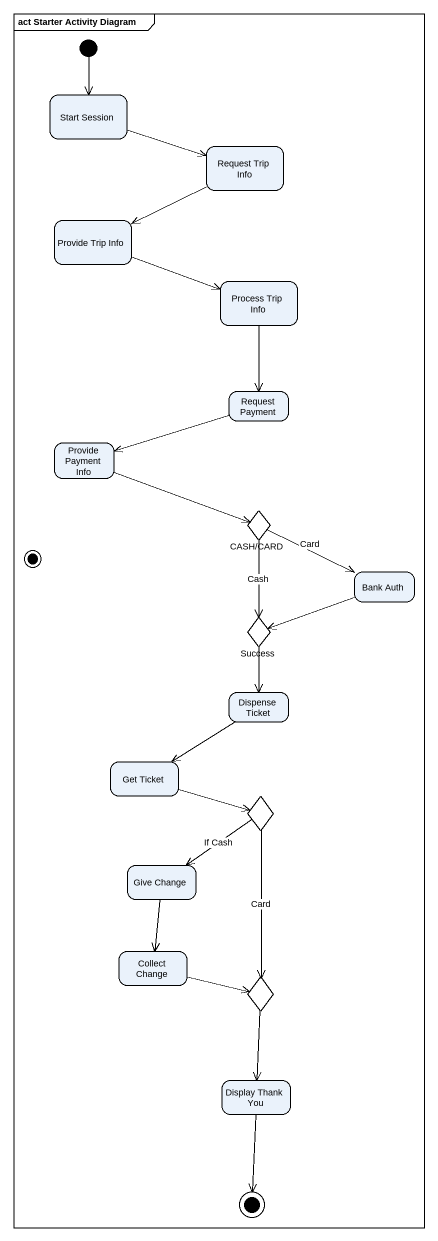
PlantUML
@startuml
mainframe act Starter Activity Diagram
hide empty description
state "Start Session" as Start_Session
state "Request Trip Info" as Request_Trip_Info
state "Provide Trip Info" as Provide_Trip_Info
state "Process Trip Info" as Process_Trip_Info
state "Request Payment" as Request_Payment
state "Provide Payment Info" as Provide_Payment_Info
state "CASH/CARD" as CASH_CARD <<choice>>
state final1 <<end>>
state "Bank Auth" as Bank_Auth
state Success <<choice>>
state "Dispense Ticket" as Dispense_Ticket
state "Get Ticket" as Get_Ticket
state choice1 <<choice>>
state "Give Change" as Give_Change
state "Collect Change" as Collect_Change
state choice2 <<choice>>
state "Display Thank You" as Display_Thank_You
state final2 <<end>>
[*] --> Start_Session
Start_Session -right-> Request_Trip_Info
Request_Trip_Info -left-> Provide_Trip_Info
Provide_Trip_Info -right-> Process_Trip_Info
Process_Trip_Info --> Request_Payment
Request_Payment -left-> Provide_Payment_Info
Provide_Payment_Info -right-> CASH_CARD
CASH_CARD -right-> Bank_Auth : Card
CASH_CARD --> Success : Cash
Bank_Auth -left-> Success
Success --> Dispense_Ticket
Dispense_Ticket --> Get_Ticket
Get_Ticket -right-> choice1
choice1 --> Give_Change : If Cash
choice1 --> choice2 : Card
Give_Change --> Collect_Change
Collect_Change -right-> choice2
choice2 --> Display_Thank_You
Display_Thank_You --> final2
@enduml
